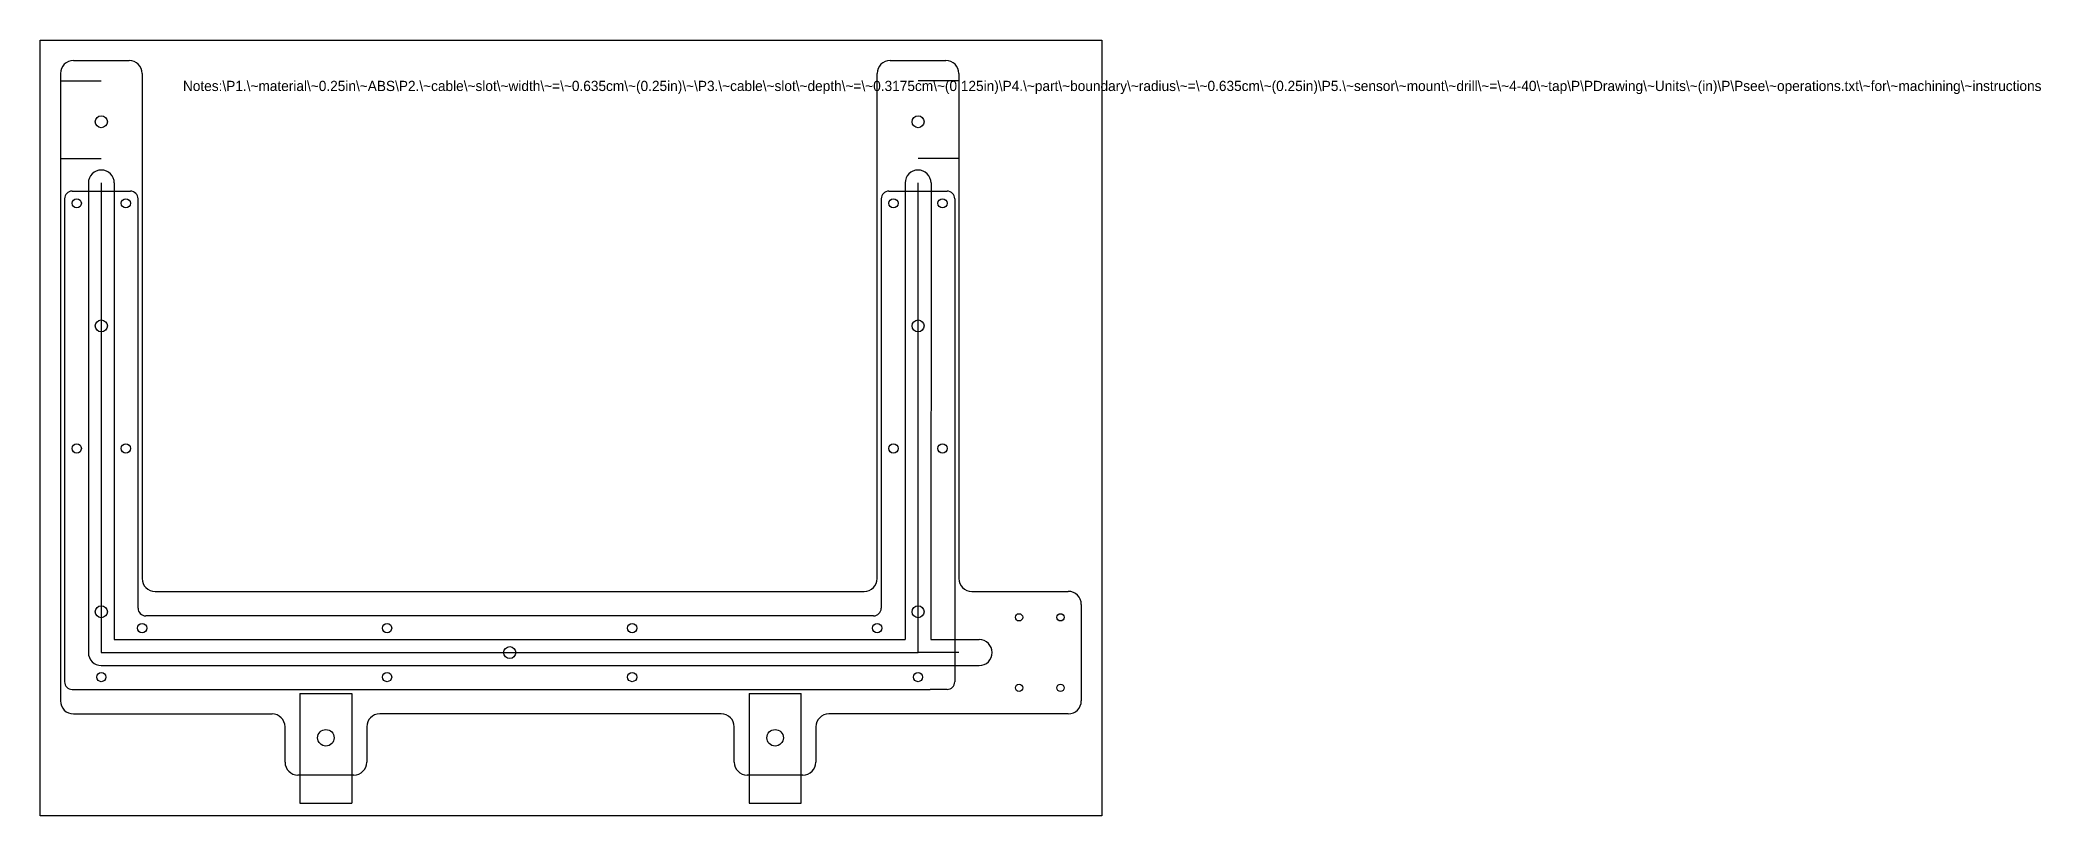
# Model space of a CAD drawing. Extents: x 0 to 19.3, y 0 to 7.5.
import ezdxf
from ezdxf.enums import TextEntityAlignment as Align

# ---------------------------------------------------------------- set-up
doc = ezdxf.new("R2010")
doc.units = 0
doc.layers.get('0').update_dxf_attribs({"linetype": 'CONTINUOUS'})
for name, color, linetype in [('bounding_box', 9, 'CONTINUOUS'), ('cable_slot_boundary', 4, 'CONTINUOUS'), ('cable_slot_center', 4, 'CONTINUOUS'), ('cover_plate_boundary', 200, 'CONTINUOUS'), ('drill_10-32_tap', 161, 'CONTINUOUS'), ('drill_2-56_tap', 6, 'CONTINUOUS'), ('drill_4-40_tap', 2, 'CONTINUOUS'), ('drill_4-40_thru', 113, 'CONTINUOUS'), ('outer_boundary', 3, 'CONTINUOUS'), ('sensor_mount_lines', 5, 'CONTINUOUS'), ('tube_clamp_pocket_left', 40, 'CONTINUOUS'), ('tube_clamp_pocket_right', 32, 'CONTINUOUS')]:
    doc.layers.add(name, color=color, linetype=linetype)
doc.styles.get("Standard").update_dxf_attribs({"font": 'txt', "width": 0.75})

msp = doc.modelspace()

# ---------------------------------------------------------------- linework, layer by layer
at = {"layer": 'bounding_box'}
for p, q in [((0, 7.48), (10.236, 7.48)), ((0, 0), (0, 7.48)), ((10.236, 7.48), (10.236, 0)), ((10.236, 0), (0, 0)), ((1.969, 0), (1.969, 0))]:
    msp.add_line(p, q, dxfattribs=at)
at = {"layer": 'cable_slot_boundary'}
for p, q in [((0.466, 6.102), (0.466, 1.575)), ((0.716, 6.102), (0.716, 1.7)), ((8.34, 6.102), (8.34, 1.7)), ((8.59, 6.102), (8.588, 1.7)), ((0.716, 1.7), (8.34, 1.7)), ((8.588, 1.7), (9.055, 1.7)), ((0.591, 1.45), (8.59, 1.45)), ((8.59, 1.45), (9.055, 1.45))]:
    msp.add_line(p, q, dxfattribs=at)
at = {"layer": 'cable_slot_boundary', "color": 4, "linetype": 'CONTINUOUS'}
for centre, start, end in [((0.591, 6.102), 0, 180), ((8.465, 6.102), 0, 180), ((9.055, 1.575), 270, 90)]:
    msp.add_arc(centre, 0.125, start, end, dxfattribs=at)
at = {"layer": 'cable_slot_boundary'}
msp.add_arc((0.591, 1.575), 0.125, 180, 270, dxfattribs=at)
at = {"layer": 'cable_slot_center'}
for p, q in [((0.591, 6.102), (0.591, 1.575)), ((8.465, 1.575), (8.465, 6.102)), ((0.591, 1.575), (8.465, 1.575)), ((8.465, 1.575), (8.465, 1.575)), ((8.858, 1.575), (8.465, 1.575))]:
    msp.add_line(p, q, dxfattribs=at)
at = {"layer": 'cover_plate_boundary'}
for p, q in [((0.31, 6.024), (0.871, 6.024)), ((8.184, 6.024), (8.745, 6.024)), ((0.236, 5.95), (0.236, 1.294)), ((0.945, 2.003), (0.945, 5.95)), ((8.11, 5.95), (8.11, 2.003)), ((8.819, 5.95), (8.819, 1.294)), ((8.036, 1.929), (1.019, 1.929)), ((0.31, 1.22), (8.583, 1.22)), ((8.745, 1.22), (8.583, 1.22))]:
    msp.add_line(p, q, dxfattribs=at)
for centre, start, end in [((0.31, 5.95), 90, 180), ((0.871, 5.95), 0, 90), ((8.184, 5.95), 90, 180), ((8.745, 5.95), 0, 90), ((1.019, 2.003), 180, 270), ((8.036, 2.003), 270, 360), ((0.31, 1.294), 180, 270), ((8.745, 1.294), 270, 0)]:
    msp.add_arc(centre, 0.0738, start, end, dxfattribs=at)
at = {"layer": 'drill_10-32_tap'}
for centre in [(2.756, 0.754), (7.087, 0.754)]:
    msp.add_circle(centre, 0.0795, dxfattribs=at)
at = {"layer": 'drill_2-56_tap'}
for centre in [(9.439, 1.915), (9.839, 1.915), (9.439, 1.235), (9.839, 1.235)]:
    msp.add_circle(centre, 0.035, dxfattribs=at)
at = {"layer": 'drill_4-40_tap'}
for centre in [(0.354, 5.906), (0.827, 5.906), (8.228, 5.906), (8.701, 5.906), (0.354, 3.543), (0.827, 3.543), (8.228, 3.543), (8.701, 3.543), (0.984, 1.811), (3.346, 1.811), (5.709, 1.811), (8.071, 1.811), (0.591, 1.339), (3.346, 1.339), (5.709, 1.339), (8.465, 1.339)]:
    msp.add_circle(centre, 0.0445, dxfattribs=at)
at = {"layer": 'drill_4-40_thru'}
for centre in [(0.591, 6.693), (8.465, 6.693), (0.591, 4.724), (8.465, 4.724), (0.591, 1.969), (8.465, 1.969), (4.528, 1.575)]:
    msp.add_circle(centre, 0.058, dxfattribs=at)
at = {"layer": 'outer_boundary'}
for p, q in [((0.197, 7.158), (0.197, 1.109)), ((0.322, 7.283), (0.859, 7.283)), ((0.984, 7.158), (0.984, 2.29)), ((8.071, 2.29), (8.071, 7.158)), ((8.196, 7.283), (8.733, 7.283)), ((8.858, 7.158), (8.858, 2.29)), ((1.109, 2.165), (7.946, 2.165)), ((8.983, 2.165), (9.914, 2.165)), ((10.039, 2.04), (10.039, 1.109)), ((0.322, 0.984), (2.237, 0.984)), ((6.568, 0.984), (3.275, 0.984)), ((9.914, 0.984), (7.605, 0.984)), ((2.362, 0.519), (2.362, 0.859)), ((3.15, 0.859), (3.15, 0.519)), ((6.693, 0.519), (6.693, 0.859)), ((7.48, 0.859), (7.48, 0.519)), ((3.025, 0.394), (2.487, 0.394)), ((7.355, 0.394), (6.818, 0.394))]:
    msp.add_line(p, q, dxfattribs=at)
for centre, start, end in [((0.322, 7.158), 90, 180), ((0.859, 7.158), 0, 90), ((8.196, 7.158), 90, 180), ((8.733, 7.158), 0, 90), ((1.109, 2.29), 180, 270), ((7.946, 2.29), 270, 0), ((8.983, 2.29), 180, 270), ((9.914, 2.04), 0, 90), ((0.322, 1.109), 180, 270), ((2.237, 0.859), 0, 90), ((3.275, 0.859), 90, 180), ((6.568, 0.859), 0, 90), ((7.605, 0.859), 90, 180), ((9.914, 1.109), 270, 0), ((2.487, 0.519), 180, 270), ((3.025, 0.519), 270, 0), ((6.818, 0.519), 180, 270), ((7.355, 0.519), 270, 0)]:
    msp.add_arc(centre, 0.125, start, end, dxfattribs=at)
at = {"layer": 'sensor_mount_lines'}
for p, q in [((0.197, 7.087), (0.591, 7.087)), ((8.858, 7.087), (8.465, 7.087)), ((0.197, 6.337), (0.591, 6.337)), ((8.858, 6.337), (8.465, 6.337))]:
    msp.add_line(p, q, dxfattribs=at)
at = {"layer": 'tube_clamp_pocket_left'}
for p, q in [((2.506, 1.181), (3.006, 1.181)), ((2.506, 1.181), (2.506, 0.125)), ((3.006, 1.181), (3.006, 0.125)), ((2.506, 0.125), (3.006, 0.125))]:
    msp.add_line(p, q, dxfattribs=at)
at = {"layer": 'tube_clamp_pocket_right'}
for p, q in [((6.837, 1.181), (7.337, 1.181)), ((6.837, 1.181), (6.837, 0.125)), ((7.337, 0.125), (7.337, 1.181)), ((6.837, 0.125), (7.337, 0.125))]:
    msp.add_line(p, q, dxfattribs=at)

# ---------------------------------------------------------------- texts
msp.add_text('Notes:\\P1.\\~material\\~0.25in\\~ABS\\P2.\\~cable\\~slot\\~width\\~=\\~0.635cm\\~(0.25in)\\~\\P3.\\~cable\\~slot\\~depth\\~=\\~0.3175cm\\~(0.125in)\\P4.\\~part\\~boundary\\~radius\\~=\\~0.635cm\\~(0.25in)\\P5.\\~sensor\\~mount\\~drill\\~=\\~4-40\\~tap\\P\\PDrawing\\~Units\\~(in)\\P\\Psee\\~operations.txt\\~for\\~machining\\~instructions', height=0.098425).set_placement((1.378, 7.087), align=Align.TOP_LEFT)

doc.saveas('drawing.dxf')
